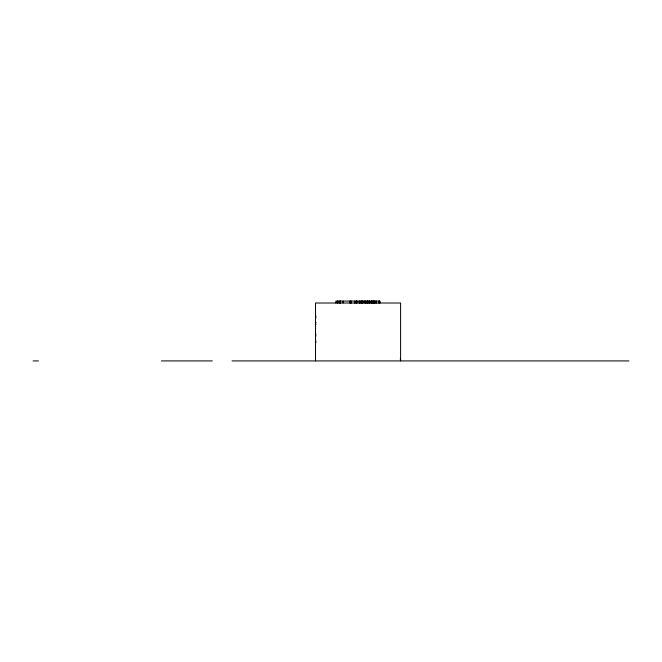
<?xml version="1.0" encoding="UTF-8"?>
<svg xmlns="http://www.w3.org/2000/svg" width="662" height="662" viewBox="0 0 662 662"><rect width="100%" height="100%" fill="white"/><g stroke="black" fill="none" stroke-linecap="round" stroke-linejoin="round"><path stroke-width="0.99" d="M315.526 316.039L316.105 316.039M315.526 317.363L316.105 317.363M315.526 322.427L316.105 322.427M315.526 324.14L316.105 324.14M315.526 334.178L316.105 334.178M315.526 335.891L316.105 335.891M315.526 340.963L316.105 340.963M315.526 342.287L316.105 342.287M400.162 358.986L400.601 358.986M33.1 360.914L38.413 360.914M161.42 360.914L212.312 360.914M232.023 360.914L628.9 360.914M400.601 360.914L400.601 303.014L315.526 303.014L315.526 360.914M379.905 303.014L379.905 301.086L335.866 301.086L335.866 303.014M379.707 301.086L379.707 303.014M379.243 301.086L379.268 303.014M378.871 301.086L378.871 303.014M376.372 301.086L376.372 303.014M375.743 301.086L375.743 303.014M374.311 301.086L374.311 303.014M374.071 301.086L374.071 303.014M373.947 301.086L373.947 303.014M373.534 301.086L373.484 303.014M372.425 301.086L372.425 303.014M371.887 301.086L371.887 303.014M371.514 301.086L371.514 303.014M371.481 301.086L371.374 303.014M371.349 301.086L371.241 303.014M371.15 301.086L371.142 303.014M369.528 301.086L369.528 303.014M369.355 301.086L369.355 303.014M368.32 301.086L368.204 303.014M367.501 301.086L367.501 303.014M367.393 301.086L367.393 303.014M367.319 301.086L367.319 303.014M367.178 301.086L367.178 303.014M365.929 301.086L365.929 303.014M365.623 301.086L365.623 303.014M364.348 301.086L364.348 303.014L364.257 301.086M362.842 301.086L362.842 303.014M362.122 301.086L362.122 303.014M361.99 301.086L361.99 303.014M361.766 301.086L361.766 303.014M360.922 301.086L360.922 303.014M359.888 301.086L359.83 303.014M359.185 301.086L359.185 303.014M356.942 301.086L356.942 303.014M356.388 301.086L356.33 303.014M356.189 301.086L356.255 303.014M356.181 303.014L356.065 301.086L356.032 303.014M354.592 301.086L354.592 303.014M351.365 301.086L351.365 303.014M350.521 301.086L350.521 303.014M350.306 301.086L350.306 303.014M349.875 301.086L349.875 303.014M343.065 301.086L343.065 303.014M340.202 301.086L340.326 303.014M340.069 301.086L340.069 303.014M339.937 301.086L339.937 303.014M337.926 301.086L337.926 303.014M337.289 301.086L337.289 303.014M373.757 303.014L373.757 301.086L373.682 303.014"/></g></svg>
